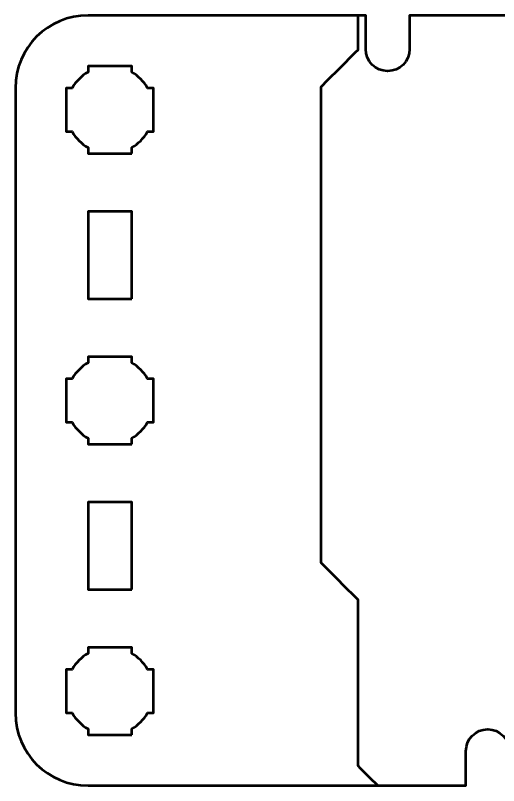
# Model space of a CAD drawing. Header units: centimetres. Extents: x -17.2 to -3.8, y -20.5 to -9.2.
# Drawn here: x -17.15 to -13.83, y -20.5 to -15.2 of the extents above; entities that cross this region are included whole.
import ezdxf

# ---------------------------------------------------------------- set-up
doc = ezdxf.new("R2010")
doc.units = ezdxf.units.CM
doc.header["$MEASUREMENT"] = 0
doc.layers.add('Layer 1', color=7, linetype='Continuous')

msp = doc.modelspace()

# ---------------------------------------------------------------- linework, layer by layer
at = {"layer": 'Layer 1', "lineweight": 53}
for points, knots in [([(-4.35005, -20.50003), (-4.35005, -20.50003), (-6.25, -20.50003), (-6.25, -20.50003), (-6.25, -20.50003), (-6.25, -20.50003), (-6.25, -20.26251), (-6.25, -20.26251), (-6.25, -20.26251), (-6.25, -20.17968), (-6.31717, -20.11251), (-6.4, -20.11251), (-6.4, -20.11251), (-6.48283, -20.11251), (-6.55, -20.17968), (-6.55, -20.26251), (-6.55, -20.26251), (-6.55, -20.26251), (-6.55, -20.50003), (-6.55, -20.50003), (-6.55, -20.50003), (-6.55, -20.50003), (-13.75, -20.50003), (-13.75, -20.50003), (-13.75, -20.50003), (-13.75, -20.50003), (-13.75, -20.26251), (-13.75, -20.26251), (-13.75, -20.26251), (-13.75, -20.17968), (-13.81717, -20.11251), (-13.9, -20.11251), (-13.9, -20.11251), (-13.98283, -20.11251), (-14.05, -20.17968), (-14.05, -20.26251), (-14.05, -20.26251), (-14.05, -20.26251), (-14.05, -20.50003), (-14.05, -20.50003), (-14.05, -20.50003), (-14.05, -20.50003), (-16.64995, -20.50003), (-16.64995, -20.50003), (-16.64995, -20.50003), (-16.92695, -20.50003), (-17.15005, -20.27694), (-17.15005, -19.99994), (-17.15005, -19.99994), (-17.15005, -19.99994), (-17.15005, -15.70008), (-17.15005, -15.70008), (-17.15005, -15.70008), (-17.15005, -15.42294), (-16.92695, -15.19998), (-16.64995, -15.19998), (-16.64995, -15.19998), (-16.64995, -15.19998), (-14.7385, -15.19998), (-14.7385, -15.19998), (-14.7385, -15.19998), (-14.7385, -15.19998), (-14.7385, -15.43301), (-14.7385, -15.43301), (-14.7385, -15.43301), (-14.7385, -15.51584), (-14.67133, -15.58301), (-14.5885, -15.58301), (-14.5885, -15.58301), (-14.50567, -15.58301), (-14.4385, -15.51584), (-14.4385, -15.43301), (-14.4385, -15.43301), (-14.4385, -15.43301), (-14.4385, -15.19998), (-14.4385, -15.19998), (-14.4385, -15.19998), (-14.4385, -15.19998), (-6.4385, -15.19998), (-6.4385, -15.19998), (-6.4385, -15.19998), (-6.4385, -15.19998), (-6.4385, -15.43301), (-6.4385, -15.43301), (-6.4385, -15.43301), (-6.4385, -15.51584), (-6.37133, -15.58301), (-6.2885, -15.58301), (-6.2885, -15.58301), (-6.20567, -15.58301), (-6.1385, -15.51584), (-6.1385, -15.43301), (-6.1385, -15.43301), (-6.1385, -15.43301), (-6.1385, -15.19998), (-6.1385, -15.19998), (-6.1385, -15.19998), (-6.1385, -15.19998), (-4.35005, -15.19998), (-4.35005, -15.19998), (-4.35005, -15.19998), (-4.07305, -15.19998), (-3.84995, -15.42294), (-3.84995, -15.70008), (-3.84995, -15.70008), (-3.84995, -15.70008), (-3.84995, -19.99994), (-3.84995, -19.99994), (-3.84995, -19.99994), (-3.84995, -20.27694), (-4.07305, -20.50003), (-4.35005, -20.50003)], [0, 0, 0, 0, 0.0357143, 0.0357143, 0.0357143, 0.0357143, 0.0714286, 0.0714286, 0.0714286, 0.0714286, 0.1071429, 0.1071429, 0.1071429, 0.1071429, 0.1428571, 0.1428571, 0.1428571, 0.1428571, 0.1785714, 0.1785714, 0.1785714, 0.1785714, 0.2142857, 0.2142857, 0.2142857, 0.2142857, 0.25, 0.25, 0.25, 0.25, 0.2857143, 0.2857143, 0.2857143, 0.2857143, 0.3214286, 0.3214286, 0.3214286, 0.3214286, 0.3571429, 0.3571429, 0.3571429, 0.3571429, 0.3928571, 0.3928571, 0.3928571, 0.3928571, 0.4285714, 0.4285714, 0.4285714, 0.4285714, 0.4642857, 0.4642857, 0.4642857, 0.4642857, 0.5, 0.5, 0.5, 0.5, 0.5357143, 0.5357143, 0.5357143, 0.5357143, 0.5714286, 0.5714286, 0.5714286, 0.5714286, 0.6071429, 0.6071429, 0.6071429, 0.6071429, 0.6428571, 0.6428571, 0.6428571, 0.6428571, 0.6785714, 0.6785714, 0.6785714, 0.6785714, 0.7142857, 0.7142857, 0.7142857, 0.7142857, 0.75, 0.75, 0.75, 0.75, 0.7857143, 0.7857143, 0.7857143, 0.7857143, 0.8214286, 0.8214286, 0.8214286, 0.8214286, 0.8571429, 0.8571429, 0.8571429, 0.8571429, 0.8928571, 0.8928571, 0.8928571, 0.8928571, 0.9285714, 0.9285714, 0.9285714, 0.9285714, 0.9642857, 0.9642857, 0.9642857, 0.9642857, 1, 1, 1, 1]), ([(-16.34995, -16.14999), (-16.34995, -16.14999), (-16.49847, -16.14999), (-16.49847, -16.14999), (-16.49847, -16.14999), (-16.49847, -16.14999), (-16.50002, -16.15001), (-16.50002, -16.15001), (-16.50002, -16.15001), (-16.50002, -16.15001), (-16.50157, -16.14999), (-16.50157, -16.14999), (-16.50157, -16.14999), (-16.50157, -16.14999), (-16.64995, -16.14999), (-16.64995, -16.14999), (-16.64995, -16.14999), (-16.64995, -16.14999), (-16.64995, -16.10989), (-16.64995, -16.10989), (-16.64995, -16.10989), (-16.69551, -16.08354), (-16.7335, -16.04555), (-16.75986, -15.99999), (-16.75986, -15.99999), (-16.75986, -15.99999), (-16.79995, -15.99999), (-16.79995, -15.99999), (-16.79995, -15.99999), (-16.79995, -15.99999), (-16.79995, -15.85631), (-16.79995, -15.85631), (-16.79995, -15.85631), (-16.79995, -15.85631), (-16.80002, -15.85), (-16.80002, -15.85), (-16.80002, -15.85), (-16.80002, -15.85), (-16.79995, -15.84369), (-16.79995, -15.84369), (-16.79995, -15.84369), (-16.79995, -15.84369), (-16.79995, -15.69999), (-16.79995, -15.69999), (-16.79995, -15.69999), (-16.79995, -15.69999), (-16.75987, -15.69999), (-16.75987, -15.69999), (-16.75987, -15.69999), (-16.73351, -15.65442), (-16.69552, -15.61644), (-16.64995, -15.5901), (-16.64995, -15.5901), (-16.64995, -15.5901), (-16.64995, -15.54998), (-16.64995, -15.54998), (-16.64995, -15.54998), (-16.64995, -15.54998), (-16.34995, -15.54998), (-16.34995, -15.54998), (-16.34995, -15.54998), (-16.34995, -15.54998), (-16.34995, -15.59015), (-16.34995, -15.59015), (-16.34995, -15.59015), (-16.30442, -15.61649), (-16.26647, -15.65446), (-16.24014, -15.69999), (-16.24014, -15.69999), (-16.24014, -15.69999), (-16.19994, -15.69999), (-16.19994, -15.69999), (-16.19994, -15.69999), (-16.19994, -15.69999), (-16.19994, -15.99999), (-16.19994, -15.99999), (-16.19994, -15.99999), (-16.19994, -15.99999), (-16.24015, -15.99999), (-16.24015, -15.99999), (-16.24015, -15.99999), (-16.26648, -16.04552), (-16.30442, -16.08349), (-16.34995, -16.10984), (-16.34995, -16.10984), (-16.34995, -16.10984), (-16.34995, -16.14999), (-16.34995, -16.14999)], [0, 0, 0, 0, 0.0454545, 0.0454545, 0.0454545, 0.0454545, 0.0909091, 0.0909091, 0.0909091, 0.0909091, 0.1363636, 0.1363636, 0.1363636, 0.1363636, 0.1818182, 0.1818182, 0.1818182, 0.1818182, 0.2272727, 0.2272727, 0.2272727, 0.2272727, 0.2727273, 0.2727273, 0.2727273, 0.2727273, 0.3181818, 0.3181818, 0.3181818, 0.3181818, 0.3636364, 0.3636364, 0.3636364, 0.3636364, 0.4090909, 0.4090909, 0.4090909, 0.4090909, 0.4545455, 0.4545455, 0.4545455, 0.4545455, 0.5, 0.5, 0.5, 0.5, 0.5454545, 0.5454545, 0.5454545, 0.5454545, 0.5909091, 0.5909091, 0.5909091, 0.5909091, 0.6363636, 0.6363636, 0.6363636, 0.6363636, 0.6818182, 0.6818182, 0.6818182, 0.6818182, 0.7272727, 0.7272727, 0.7272727, 0.7272727, 0.7727273, 0.7727273, 0.7727273, 0.7727273, 0.8181818, 0.8181818, 0.8181818, 0.8181818, 0.8636364, 0.8636364, 0.8636364, 0.8636364, 0.9090909, 0.9090909, 0.9090909, 0.9090909, 0.9545455, 0.9545455, 0.9545455, 0.9545455, 1, 1, 1, 1]), ([(-16.34995, -17.15002), (-16.34995, -17.15002), (-16.64995, -17.15002), (-16.64995, -17.15002), (-16.64995, -17.15002), (-16.64995, -17.15002), (-16.64995, -16.55002), (-16.64995, -16.55002), (-16.64995, -16.55002), (-16.64995, -16.55002), (-16.34995, -16.55002), (-16.34995, -16.55002), (-16.34995, -16.55002), (-16.34995, -16.55002), (-16.34995, -17.15002), (-16.34995, -17.15002)], [0, 0, 0, 0, 0.25, 0.25, 0.25, 0.25, 0.5, 0.5, 0.5, 0.5, 0.75, 0.75, 0.75, 0.75, 1, 1, 1, 1]), ([(-16.34995, -18.14999), (-16.34995, -18.14999), (-16.49847, -18.14999), (-16.49847, -18.14999), (-16.49847, -18.14999), (-16.49847, -18.14999), (-16.50002, -18.15001), (-16.50002, -18.15001), (-16.50002, -18.15001), (-16.50002, -18.15001), (-16.50157, -18.14999), (-16.50157, -18.14999), (-16.50157, -18.14999), (-16.50157, -18.14999), (-16.64995, -18.14999), (-16.64995, -18.14999), (-16.64995, -18.14999), (-16.64995, -18.14999), (-16.64995, -18.10989), (-16.64995, -18.10989), (-16.64995, -18.10989), (-16.69551, -18.08354), (-16.7335, -18.04555), (-16.75986, -17.99999), (-16.75986, -17.99999), (-16.75986, -17.99999), (-16.79995, -17.99999), (-16.79995, -17.99999), (-16.79995, -17.99999), (-16.79995, -17.99999), (-16.79995, -17.85631), (-16.79995, -17.85631), (-16.79995, -17.85631), (-16.79995, -17.85631), (-16.80002, -17.85), (-16.80002, -17.85), (-16.80002, -17.85), (-16.80002, -17.85), (-16.79995, -17.84369), (-16.79995, -17.84369), (-16.79995, -17.84369), (-16.79995, -17.84369), (-16.79995, -17.69999), (-16.79995, -17.69999), (-16.79995, -17.69999), (-16.79995, -17.69999), (-16.75987, -17.69999), (-16.75987, -17.69999), (-16.75987, -17.69999), (-16.73351, -17.65442), (-16.69552, -17.61644), (-16.64995, -17.5901), (-16.64995, -17.5901), (-16.64995, -17.5901), (-16.64995, -17.54998), (-16.64995, -17.54998), (-16.64995, -17.54998), (-16.64995, -17.54998), (-16.34995, -17.54998), (-16.34995, -17.54998), (-16.34995, -17.54998), (-16.34995, -17.54998), (-16.34995, -17.59015), (-16.34995, -17.59015), (-16.34995, -17.59015), (-16.30442, -17.61649), (-16.26647, -17.65446), (-16.24014, -17.69999), (-16.24014, -17.69999), (-16.24014, -17.69999), (-16.19994, -17.69999), (-16.19994, -17.69999), (-16.19994, -17.69999), (-16.19994, -17.69999), (-16.19994, -17.99999), (-16.19994, -17.99999), (-16.19994, -17.99999), (-16.19994, -17.99999), (-16.24015, -17.99999), (-16.24015, -17.99999), (-16.24015, -17.99999), (-16.26648, -18.04552), (-16.30442, -18.08349), (-16.34995, -18.10984), (-16.34995, -18.10984), (-16.34995, -18.10984), (-16.34995, -18.14999), (-16.34995, -18.14999)], [0, 0, 0, 0, 0.0454545, 0.0454545, 0.0454545, 0.0454545, 0.0909091, 0.0909091, 0.0909091, 0.0909091, 0.1363636, 0.1363636, 0.1363636, 0.1363636, 0.1818182, 0.1818182, 0.1818182, 0.1818182, 0.2272727, 0.2272727, 0.2272727, 0.2272727, 0.2727273, 0.2727273, 0.2727273, 0.2727273, 0.3181818, 0.3181818, 0.3181818, 0.3181818, 0.3636364, 0.3636364, 0.3636364, 0.3636364, 0.4090909, 0.4090909, 0.4090909, 0.4090909, 0.4545455, 0.4545455, 0.4545455, 0.4545455, 0.5, 0.5, 0.5, 0.5, 0.5454545, 0.5454545, 0.5454545, 0.5454545, 0.5909091, 0.5909091, 0.5909091, 0.5909091, 0.6363636, 0.6363636, 0.6363636, 0.6363636, 0.6818182, 0.6818182, 0.6818182, 0.6818182, 0.7272727, 0.7272727, 0.7272727, 0.7272727, 0.7727273, 0.7727273, 0.7727273, 0.7727273, 0.8181818, 0.8181818, 0.8181818, 0.8181818, 0.8636364, 0.8636364, 0.8636364, 0.8636364, 0.9090909, 0.9090909, 0.9090909, 0.9090909, 0.9545455, 0.9545455, 0.9545455, 0.9545455, 1, 1, 1, 1]), ([(-16.34995, -19.14999), (-16.34995, -19.14999), (-16.64995, -19.14999), (-16.64995, -19.14999), (-16.64995, -19.14999), (-16.64995, -19.14999), (-16.64995, -18.54998), (-16.64995, -18.54998), (-16.64995, -18.54998), (-16.64995, -18.54998), (-16.34995, -18.54998), (-16.34995, -18.54998), (-16.34995, -18.54998), (-16.34995, -18.54998), (-16.34995, -19.14999), (-16.34995, -19.14999)], [0, 0, 0, 0, 0.25, 0.25, 0.25, 0.25, 0.5, 0.5, 0.5, 0.5, 0.75, 0.75, 0.75, 0.75, 1, 1, 1, 1]), ([(-16.34995, -20.14999), (-16.34995, -20.14999), (-16.49847, -20.14999), (-16.49847, -20.14999), (-16.49847, -20.14999), (-16.49847, -20.14999), (-16.50002, -20.15001), (-16.50002, -20.15001), (-16.50002, -20.15001), (-16.50002, -20.15001), (-16.50157, -20.14999), (-16.50157, -20.14999), (-16.50157, -20.14999), (-16.50157, -20.14999), (-16.64995, -20.14999), (-16.64995, -20.14999), (-16.64995, -20.14999), (-16.64995, -20.14999), (-16.64995, -20.10989), (-16.64995, -20.10989), (-16.64995, -20.10989), (-16.69551, -20.08354), (-16.7335, -20.04555), (-16.75986, -19.99999), (-16.75986, -19.99999), (-16.75986, -19.99999), (-16.79995, -19.99999), (-16.79995, -19.99999), (-16.79995, -19.99999), (-16.79995, -19.99999), (-16.79995, -19.85631), (-16.79995, -19.85631), (-16.79995, -19.85631), (-16.79995, -19.85631), (-16.80002, -19.85), (-16.80002, -19.85), (-16.80002, -19.85), (-16.80002, -19.85), (-16.79995, -19.84369), (-16.79995, -19.84369), (-16.79995, -19.84369), (-16.79995, -19.84369), (-16.79995, -19.69999), (-16.79995, -19.69999), (-16.79995, -19.69999), (-16.79995, -19.69999), (-16.75987, -19.69999), (-16.75987, -19.69999), (-16.75987, -19.69999), (-16.73351, -19.65442), (-16.69552, -19.61644), (-16.64995, -19.5901), (-16.64995, -19.5901), (-16.64995, -19.5901), (-16.64995, -19.54998), (-16.64995, -19.54998), (-16.64995, -19.54998), (-16.64995, -19.54998), (-16.34995, -19.54998), (-16.34995, -19.54998), (-16.34995, -19.54998), (-16.34995, -19.54998), (-16.34995, -19.59015), (-16.34995, -19.59015), (-16.34995, -19.59015), (-16.30442, -19.61649), (-16.26647, -19.65446), (-16.24014, -19.69999), (-16.24014, -19.69999), (-16.24014, -19.69999), (-16.19994, -19.69999), (-16.19994, -19.69999), (-16.19994, -19.69999), (-16.19994, -19.69999), (-16.19994, -19.99999), (-16.19994, -19.99999), (-16.19994, -19.99999), (-16.19994, -19.99999), (-16.24015, -19.99999), (-16.24015, -19.99999), (-16.24015, -19.99999), (-16.26648, -20.04552), (-16.30442, -20.08349), (-16.34995, -20.10984), (-16.34995, -20.10984), (-16.34995, -20.10984), (-16.34995, -20.14999), (-16.34995, -20.14999)], [0, 0, 0, 0, 0.0454545, 0.0454545, 0.0454545, 0.0454545, 0.0909091, 0.0909091, 0.0909091, 0.0909091, 0.1363636, 0.1363636, 0.1363636, 0.1363636, 0.1818182, 0.1818182, 0.1818182, 0.1818182, 0.2272727, 0.2272727, 0.2272727, 0.2272727, 0.2727273, 0.2727273, 0.2727273, 0.2727273, 0.3181818, 0.3181818, 0.3181818, 0.3181818, 0.3636364, 0.3636364, 0.3636364, 0.3636364, 0.4090909, 0.4090909, 0.4090909, 0.4090909, 0.4545455, 0.4545455, 0.4545455, 0.4545455, 0.5, 0.5, 0.5, 0.5, 0.5454545, 0.5454545, 0.5454545, 0.5454545, 0.5909091, 0.5909091, 0.5909091, 0.5909091, 0.6363636, 0.6363636, 0.6363636, 0.6363636, 0.6818182, 0.6818182, 0.6818182, 0.6818182, 0.7272727, 0.7272727, 0.7272727, 0.7272727, 0.7727273, 0.7727273, 0.7727273, 0.7727273, 0.8181818, 0.8181818, 0.8181818, 0.8181818, 0.8636364, 0.8636364, 0.8636364, 0.8636364, 0.9090909, 0.9090909, 0.9090909, 0.9090909, 0.9545455, 0.9545455, 0.9545455, 0.9545455, 1, 1, 1, 1])]:
    msp.add_open_spline(points, degree=3, knots=knots, dxfattribs=at)
at = {"layer": 'Layer 1', "color": 5, "lineweight": 53}
msp.add_open_spline([(-14.65708, -20.50003), (-14.70788, -20.44923), (-14.7417, -20.41541), (-14.7925, -20.36461), (-14.7925, -20.36461), (-14.7925, -19.98361), (-14.7925, -19.60261), (-14.7925, -19.22161), (-14.7925, -19.22161), (-14.87632, -19.13779), (-14.96014, -19.05397), (-15.0465, -18.96761), (-15.0465, -18.96761), (-15.0465, -17.87541), (-15.0465, -16.78321), (-15.0465, -15.69101), (-15.0465, -15.69101), (-14.96268, -15.60719), (-14.87886, -15.52337), (-14.7925, -15.43701), (-14.7925, -15.43701), (-14.7925, -15.35319), (-14.7925, -15.28634), (-14.7925, -15.19998)], degree=3, knots=[0, 0, 0, 0, 0.1666667, 0.1666667, 0.1666667, 0.1666667, 0.3333333, 0.3333333, 0.3333333, 0.3333333, 0.5, 0.5, 0.5, 0.5, 0.6666667, 0.6666667, 0.6666667, 0.6666667, 0.8333333, 0.8333333, 0.8333333, 0.8333333, 1, 1, 1, 1], dxfattribs=at)

doc.saveas('drawing.dxf')
